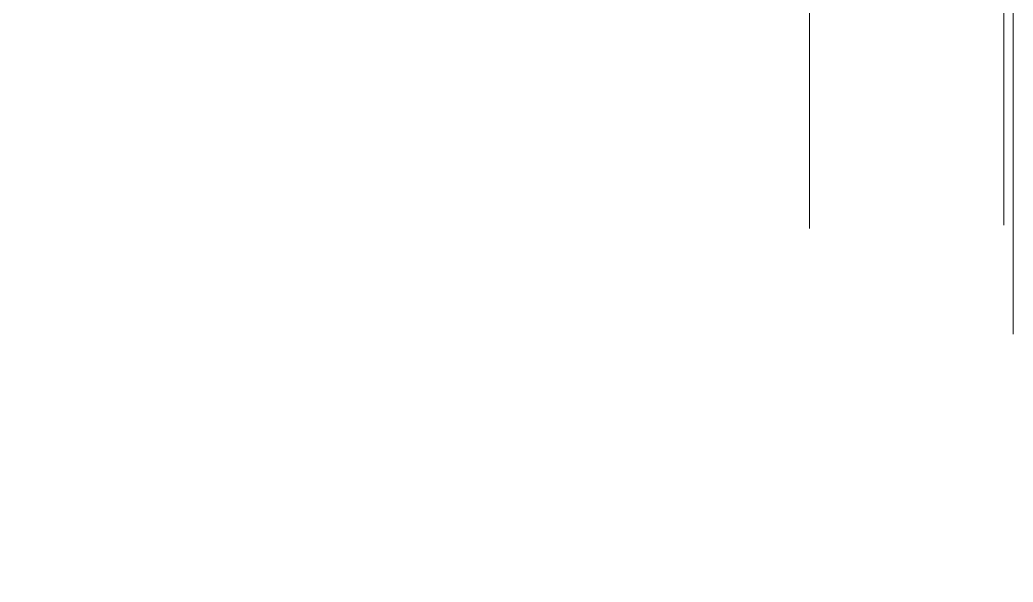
# Model space of a CAD drawing. Header units: millimetres. Extents: x -583 to 544, y -1993 to 850.
# Drawn here: x -95 to 544, y -862 to -501 of the extents above; entities that cross this region are included whole.
import ezdxf

# ---------------------------------------------------------------- set-up
doc = ezdxf.new("R2010")
doc.units = ezdxf.units.MM
doc.header["$MEASUREMENT"] = 0
doc.layers.add('layer 1', color=7, linetype='Continuous')

msp = doc.modelspace()

# ---------------------------------------------------------------- linework, layer by layer
at = {"layer": 'layer 1', "lineweight": 15}
for points, knots in [([(543.53, -61.314), (543.53, -30.9384), (518.9057, -6.314), (488.5301, -6.314), (488.5301, -6.314), (458.1544, -6.314), (433.5301, -30.9382), (433.53, -61.3139), (433.53, -61.3139), (433.5299, -91.6895), (458.1541, -116.3139), (488.5298, -116.314), (488.5298, -116.314), (518.9054, -116.3141), (543.5298, -91.6899), (543.53, -61.3143), (543.536, 849.9537), (543.53, -1883.85), (543.53, -61.314)], [0, 0, 0, 0, 0.2, 0.2, 0.2, 0.2, 0.4, 0.4, 0.4, 0.4, 0.6, 0.6, 0.6, 0.6, 1, 1, 1, 1.0003, 1.0003, 1.0003, 1.0003]), ([(412.6467, -63.4306), (412.6467, -36.3687), (390.7087, -14.4306), (363.6468, -14.4306), (363.6468, -14.4306), (336.5848, -14.4306), (314.6468, -36.3685), (314.6467, -63.4305), (314.6467, -63.4305), (314.6466, -90.4924), (336.5846, -112.4305), (363.6465, -112.4306), (363.6465, -112.4306), (390.7084, -112.4307), (412.6466, -90.4928), (412.6467, -63.4309), (412.6497, 748.4261), (412.6467, -1687.1446), (412.6467, -63.4306)], [0, 0, 0, 0, 0.2, 0.2, 0.2, 0.2, 0.4, 0.4, 0.4, 0.4, 0.6, 0.6, 0.6, 0.6, 1, 1, 1, 1.0003, 1.0003, 1.0003, 1.0003]), ([(537.53, -61.314), (537.53, -34.2521), (515.592, -12.314), (488.5301, -12.314), (488.5301, -12.314), (461.4681, -12.314), (439.5301, -34.2519), (439.53, -61.3139), (439.53, -61.3139), (439.5299, -88.3758), (461.4679, -110.3139), (488.5298, -110.314), (488.5298, -110.314), (515.5917, -110.3141), (537.5299, -88.3762), (537.53, -61.3143), (537.533, 750.5427), (537.53, -1685.028), (537.53, -61.314)], [0, 0, 0, 0, 0.2, 0.2, 0.2, 0.2, 0.4, 0.4, 0.4, 0.4, 0.6, 0.6, 0.6, 0.6, 1, 1, 1, 1.0003, 1.0003, 1.0003, 1.0003]), ([(-47.4649, -171.0619), (-47.4649, -160.0162), (-56.4192, -151.0619), (-67.4649, -151.0619), (-67.4649, -151.0619), (-78.5106, -151.0619), (-87.4649, -160.0162), (-87.4649, -171.0618), (-87.4649, -171.0618), (-87.4649, -182.1075), (-78.5107, -191.0619), (-67.465, -191.0619), (-67.465, -191.0619), (-56.4193, -191.0619), (-47.465, -182.1077), (-47.4649, -171.062), (-47.4619, 160.309), (-47.4649, -833.8039), (-47.4649, -171.0619)], [0, 0, 0, 0, 0.2, 0.2, 0.2, 0.2, 0.4, 0.4, 0.4, 0.4, 0.6, 0.6, 0.6, 0.6, 1, 1, 1, 1.0001, 1.0001, 1.0001, 1.0001]), ([(4.5351, -171.0619), (4.5351, -160.0162), (-4.4192, -151.0619), (-15.4649, -151.0619), (-15.4649, -151.0619), (-26.5106, -151.0619), (-35.4649, -160.0162), (-35.4649, -171.0618), (-35.4649, -171.0618), (-35.4649, -182.1075), (-26.5107, -191.0619), (-15.465, -191.0619), (-15.465, -191.0619), (-4.4193, -191.0619), (4.535, -182.1077), (4.5351, -171.062), (4.5381, 160.309), (4.5351, -833.8039), (4.5351, -171.0619)], [0, 0, 0, 0, 0.2, 0.2, 0.2, 0.2, 0.4, 0.4, 0.4, 0.4, 0.6, 0.6, 0.6, 0.6, 1, 1, 1, 1.0001, 1.0001, 1.0001, 1.0001]), ([(-66.8534, -76.1307), (-66.8534, -68.3987), (-73.1214, -62.1307), (-80.8534, -62.1307), (-80.8534, -62.1307), (-88.5854, -62.1307), (-94.8534, -68.3987), (-94.8534, -76.1307), (-94.8534, -76.1307), (-94.8534, -83.8626), (-88.5854, -90.1307), (-80.8535, -90.1307), (-80.8535, -90.1307), (-73.1215, -90.1307), (-66.8534, -83.8628), (-66.8534, -76.1308), (-66.8534, 155.8292), (-66.8534, -540.0507), (-66.8534, -76.1307)], [0, 0, 0, 0, 0.2, 0.2, 0.2, 0.2, 0.4, 0.4, 0.4, 0.4, 0.6, 0.6, 0.6, 0.6, 1, 1, 1, 1.0001, 1.0001, 1.0001, 1.0001])]:
    msp.add_open_spline(points, degree=3, knots=knots, dxfattribs=at)

doc.saveas('drawing.dxf')
